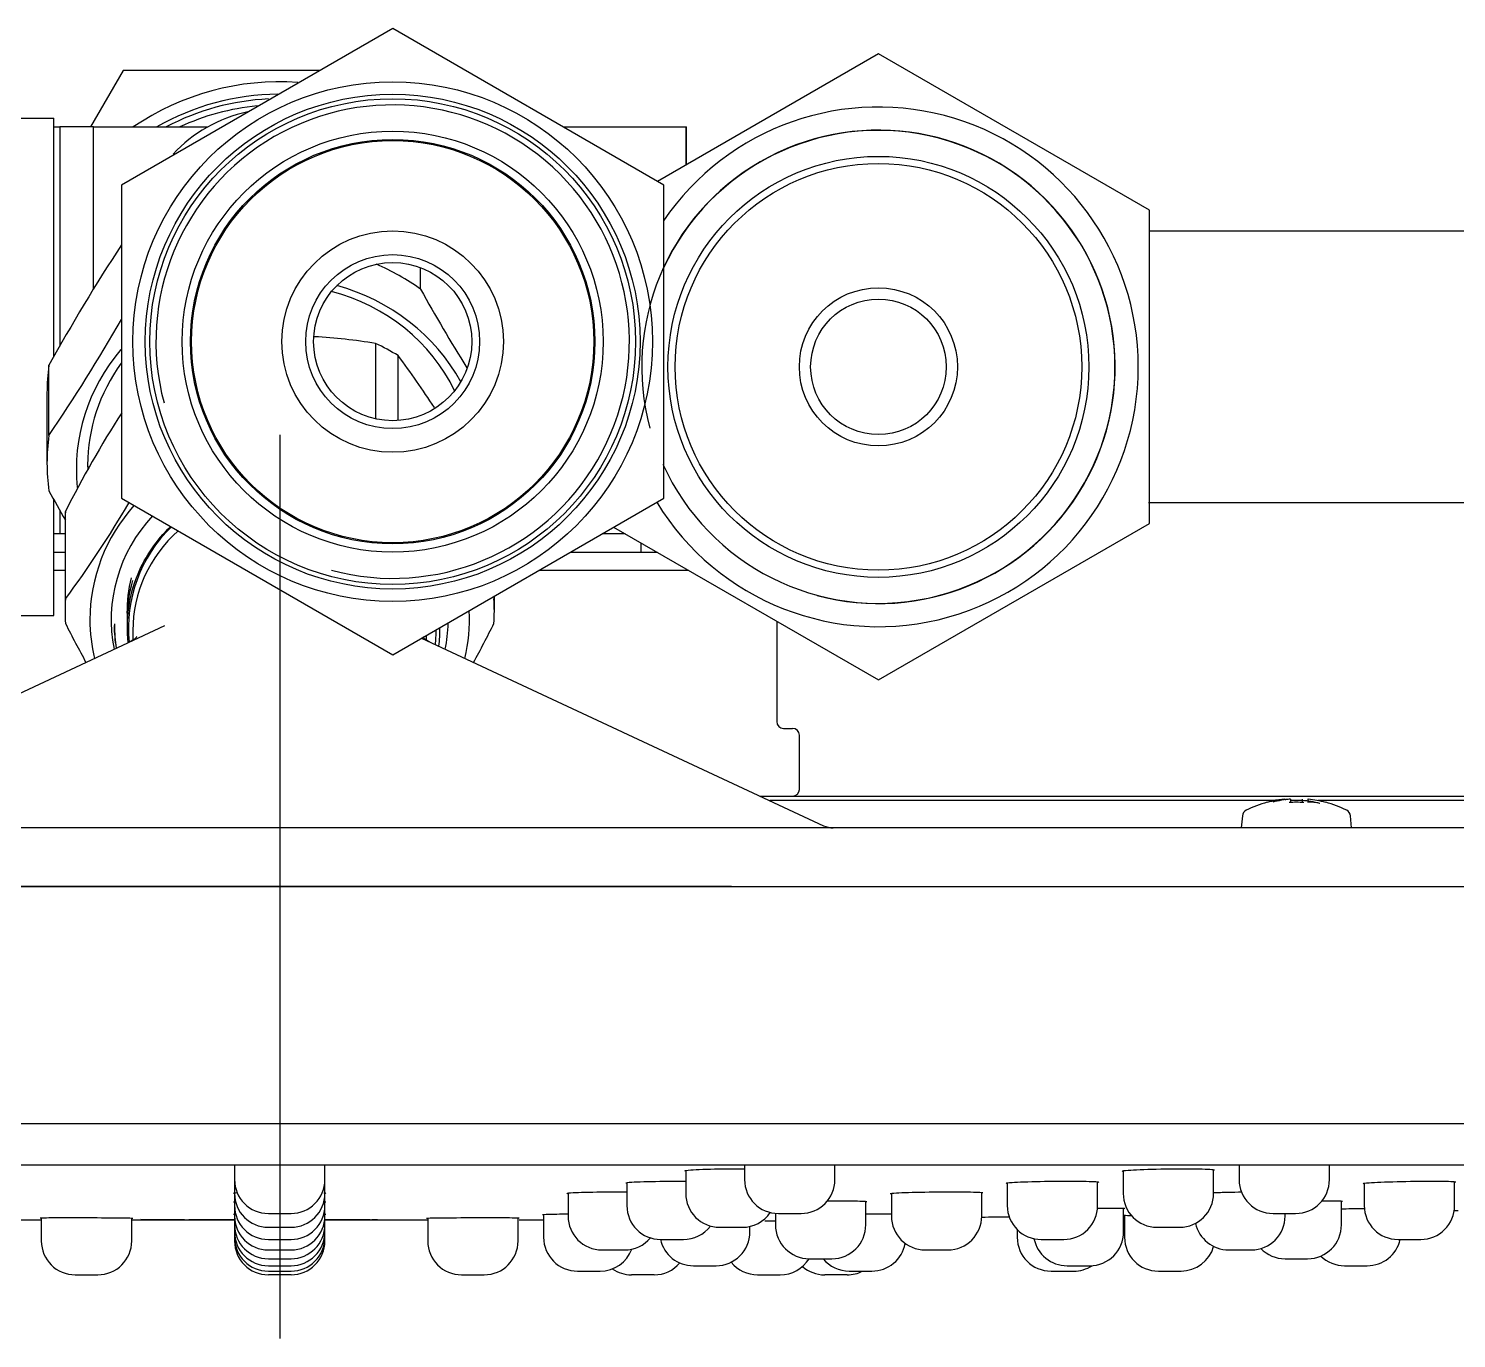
# Model space of a CAD drawing. Header units: millimetres. Extents: x -60 to 7633, y -2614 to 2146.
# Drawn here: x 7407.9 to 7471.1, y -2111.9 to -2053.9 of the extents above; entities that cross this region are included whole.
import ezdxf
from ezdxf.lldxf.tags import DXFTag

# ---------------------------------------------------------------- set-up
doc = ezdxf.new("R2010")
doc.units = ezdxf.units.MM
doc.layers.get('0').update_dxf_attribs({"color": 250})
tags = doc.linetypes.add('CENTER2', pattern=[28.575, 19.05, -3.175, 3.175, -3.175]).pattern_tags.tags
tags[10:11] = [DXFTag(74, 4), DXFTag(75, 0), DXFTag(340, '0'), DXFTag(46, 0.0), DXFTag(50, 0.0), DXFTag(44, 0.0), DXFTag(45, 0.0)]
tags[8:9] = [DXFTag(74, 4), DXFTag(75, 0), DXFTag(340, '0'), DXFTag(46, 0.0), DXFTag(50, 0.0), DXFTag(44, 0.0), DXFTag(45, 0.0)]
tags[6:7] = [DXFTag(74, 4), DXFTag(75, 0), DXFTag(340, '0'), DXFTag(46, 0.0), DXFTag(50, 0.0), DXFTag(44, 0.0), DXFTag(45, 0.0)]
tags[4:5] = [DXFTag(74, 4), DXFTag(75, 0), DXFTag(340, '0'), DXFTag(46, 0.0), DXFTag(50, 0.0), DXFTag(44, 0.0), DXFTag(45, 0.0)]

msp = doc.modelspace()

# ---------------------------------------------------------------- linework, layer by layer
at = {"linetype": 'Continuous'}
for p, q in [((7424.001, -2053.923), (7412.001, -2060.851)), ((7436.001, -2060.851), (7424.001, -2053.923)), ((7445.501, -2055.04), (7435.716, -2060.689)), ((7457.501, -2061.968), (7445.501, -2055.04)), ((7412.073, -2055.779), (7410.631, -2058.277)), ((7420.786, -2055.779), (7412.073, -2055.779)), ((7390.001, -2057.896), (7409.001, -2057.896)), ((7409.001, -2068.442), (7409.001, -2057.896)), ((7409.001, -2058.279), (7409.268, -2058.279)), ((7410.755, -2058.279), (7409.268, -2058.279)), ((7409.268, -2058.279), (7409.268, -2067.974)), ((7410.755, -2058.279), (7415.807, -2058.279)), ((7410.755, -2065.461), (7410.755, -2058.279)), ((7431.546, -2058.279), (7436.98, -2058.279)), ((7436.98, -2058.279), (7437.001, -2058.279)), ((7436.98, -2058.279), (7436.98, -2059.959)), ((7437.001, -2059.947), (7437.001, -2058.279)), ((7412.001, -2060.851), (7412.001, -2074.707)), ((7436.001, -2074.707), (7436.001, -2060.851)), ((7457.501, -2075.825), (7457.501, -2061.968)), ((7475.501, -2062.896), (7457.492, -2062.896)), ((7425.238, -2065.458), (7425.238, -2064.505)), ((7423.244, -2067.858), (7423.244, -2071.196)), ((7424.241, -2071.271), (7424.241, -2068.399)), ((7408.784, -2071.936), (7408.784, -2068.824)), ((7408.701, -2070.049), (7408.701, -2073.161)), ((7409.001, -2079.896), (7409.001, -2074.767)), ((7412.001, -2074.707), (7424.001, -2081.636)), ((7424.001, -2081.636), (7436.001, -2074.707)), ((7409.268, -2075.235), (7409.268, -2076.279)), ((7409.518, -2079.169), (7409.518, -2075.305)), ((7457.455, -2074.896), (7475.501, -2074.896)), ((7409.501, -2075.846), (7409.501, -2079.71)), ((7433.782, -2075.987), (7445.501, -2082.753)), ((7445.501, -2082.753), (7457.501, -2075.825)), ((7409.268, -2076.279), (7409.001, -2076.279)), ((7409.501, -2076.279), (7409.268, -2076.279)), ((7434.288, -2076.279), (7433.278, -2076.279)), ((7409.001, -2077.096), (7409.501, -2077.096)), ((7431.893, -2077.096), (7435.725, -2077.096)), ((7435.001, -2077.096), (7435.001, -2076.691)), ((7409.001, -2077.896), (7409.501, -2077.896)), ((7430.48, -2077.896), (7437.107, -2077.896)), ((7437.001, -2077.896), (7437.001, -2077.845)), ((7428.483, -2079.048), (7428.483, -2079.169)), ((7428.501, -2079.71), (7428.501, -2079.037)), ((7382.001, -2079.896), (7409.001, -2079.896)), ((7394.925, -2089.205), (7413.918, -2080.348)), ((7441.001, -2080.155), (7441.001, -2084.596)), ((7412.501, -2080.565), (7412.501, -2080.99)), ((7425.271, -2080.902), (7443.076, -2089.205)), ((7425.501, -2080.992), (7425.501, -2080.77)), ((7441.301, -2084.896), (7441.701, -2084.896)), ((7442.001, -2087.596), (7442.001, -2085.196)), ((7440.271, -2087.896), (7518.313, -2087.896)), ((7463.498, -2088.031), (7463.483, -2088.032)), ((7463.498, -2088.031), (7463.498, -2088.069)), ((7463.745, -2088.032), (7463.74, -2088.031)), ((7463.745, -2088.032), (7463.745, -2088.176)), ((7464.262, -2088.031), (7464.257, -2088.032)), ((7464.257, -2088.032), (7464.257, -2088.176)), ((7464.519, -2088.032), (7464.504, -2088.031)), ((7464.504, -2088.031), (7464.504, -2088.069)), ((7463.061, -2088.096), (7440.699, -2088.096)), ((7462.706, -2088.18), (7462.706, -2088.169)), ((7464.257, -2088.096), (7463.745, -2088.096)), ((7518.229, -2088.096), (7464.941, -2088.096)), ((7465.296, -2088.169), (7465.296, -2088.18)), ((7507.201, -2089.298), (7330.801, -2089.298)), ((7461.609, -2088.764), (7461.562, -2089.298)), ((7466.44, -2089.298), (7466.393, -2088.764)), ((7229.501, -2091.898), (7608.501, -2091.898)), ((7608.501, -2102.398), (7229.501, -2102.398)), ((7508.103, -2104.234), (7329.899, -2104.234)), ((7417.001, -2104.234), (7417.001, -2104.867)), ((7421.001, -2104.867), (7421.001, -2104.234)), ((7436.97, -2104.486), (7436.97, -2105.48)), ((7439.575, -2104.234), (7439.575, -2104.867)), ((7443.575, -2104.867), (7443.575, -2104.234)), ((7460.333, -2105.48), (7460.333, -2104.444)), ((7461.464, -2104.234), (7461.464, -2104.867)), ((7465.464, -2104.867), (7465.464, -2104.234)), ((7417.001, -2104.867), (7417.001, -2105.48)), ((7421.001, -2105.48), (7421.001, -2104.867)), ((7434.366, -2105.021), (7434.366, -2106.018)), ((7451.203, -2105.032), (7451.203, -2106.018)), ((7455.203, -2106.018), (7455.203, -2104.985)), ((7456.333, -2104.499), (7456.333, -2105.48)), ((7467.001, -2105.042), (7467.001, -2106.018)), ((7471.001, -2106.018), (7471.001, -2104.976)), ((7417.001, -2105.48), (7417.001, -2106.018)), ((7421.001, -2106.018), (7421.001, -2105.48)), ((7431.761, -2105.482), (7431.761, -2106.481)), ((7446.073, -2105.492), (7446.073, -2106.481)), ((7450.073, -2106.481), (7450.073, -2105.453)), ((7417.001, -2106.018), (7417.001, -2106.481)), ((7418.501, -2106.367), (7419.501, -2106.367)), ((7421.001, -2106.481), (7421.001, -2106.018)), ((7440.942, -2106.361), (7440.942, -2106.869)), ((7441.075, -2106.367), (7442.075, -2106.367)), ((7444.942, -2106.869), (7444.942, -2105.846)), ((7456.354, -2107.181), (7456.354, -2106.153)), ((7462.964, -2106.367), (7463.964, -2106.367)), ((7463.501, -2106.481), (7463.501, -2106.367)), ((7465.996, -2106.869), (7465.996, -2105.833)), ((7407.32, -2106.642), (7408.45, -2106.642)), ((7408.45, -2106.573), (7408.45, -2107.582)), ((7412.45, -2107.582), (7412.45, -2106.584)), ((7412.45, -2106.642), (7417.001, -2106.642)), ((7413.017, -2106.642), (7412.86, -2106.641)), ((7412.982, -2106.642), (7413.136, -2106.642)), ((7413.171, -2106.642), (7413.017, -2106.642)), ((7413.017, -2106.642), (7413.017, -2106.642)), ((7413.136, -2106.642), (7413.286, -2106.643)), ((7413.391, -2106.642), (7413.147, -2106.642)), ((7413.147, -2106.642), (7413.147, -2106.642)), ((7413.321, -2106.643), (7413.171, -2106.642)), ((7413.171, -2106.642), (7413.171, -2106.642)), ((7413.286, -2106.643), (7413.433, -2106.643)), ((7413.468, -2106.643), (7413.321, -2106.643)), ((7413.321, -2106.643), (7413.321, -2106.643)), ((7413.626, -2106.643), (7413.391, -2106.642)), ((7413.391, -2106.642), (7413.391, -2106.642)), ((7413.433, -2106.643), (7413.687, -2106.644)), ((7413.612, -2106.644), (7413.468, -2106.643)), ((7413.468, -2106.643), (7413.468, -2106.643)), ((7413.868, -2106.644), (7413.612, -2106.644)), ((7413.612, -2106.644), (7413.612, -2106.644)), ((7413.626, -2106.643), (7413.626, -2106.642)), ((7413.852, -2106.643), (7413.626, -2106.643)), ((7413.667, -2106.642), (7413.885, -2106.642)), ((7413.687, -2106.644), (7413.93, -2106.644)), ((7413.852, -2106.643), (7413.852, -2106.642)), ((7414.071, -2106.643), (7413.852, -2106.643)), ((7414.112, -2106.645), (7413.868, -2106.644)), ((7413.868, -2106.644), (7413.868, -2106.644)), ((7413.93, -2106.644), (7414.163, -2106.645)), ((7414.071, -2106.643), (7414.071, -2106.643)), ((7414.346, -2106.645), (7414.112, -2106.645)), ((7414.112, -2106.645), (7414.112, -2106.645)), ((7414.163, -2106.645), (7414.388, -2106.645)), ((7414.572, -2106.646), (7414.346, -2106.645)), ((7414.346, -2106.645), (7414.346, -2106.645)), ((7414.388, -2106.645), (7414.606, -2106.645)), ((7414.428, -2106.644), (7414.428, -2106.643)), ((7414.572, -2106.646), (7414.572, -2106.645)), ((7414.792, -2106.646), (7414.572, -2106.646)), ((7414.78, -2106.644), (7414.78, -2106.643)), ((7414.792, -2106.646), (7414.792, -2106.646)), ((7414.944, -2106.643), (7415.162, -2106.643)), ((7415.108, -2106.647), (7414.982, -2106.647)), ((7415.327, -2106.648), (7415.108, -2106.647)), ((7415.137, -2106.644), (7415.137, -2106.643)), ((7415.357, -2106.644), (7415.137, -2106.644)), ((7415.149, -2106.647), (7415.149, -2106.646)), ((7415.162, -2106.643), (7415.386, -2106.643)), ((7415.293, -2106.647), (7415.513, -2106.648)), ((7415.357, -2106.644), (7415.357, -2106.643)), ((7415.583, -2106.644), (7415.357, -2106.644)), ((7415.386, -2106.643), (7415.618, -2106.643)), ((7415.501, -2106.647), (7415.501, -2106.646)), ((7415.513, -2106.648), (7415.513, -2106.648)), ((7415.583, -2106.644), (7415.583, -2106.643)), ((7415.817, -2106.644), (7415.583, -2106.644)), ((7415.618, -2106.643), (7415.86, -2106.643)), ((7415.665, -2106.646), (7415.883, -2106.646)), ((7415.817, -2106.644), (7415.817, -2106.643)), ((7416.062, -2106.644), (7415.817, -2106.644)), ((7415.858, -2106.647), (7415.858, -2106.646)), ((7416.077, -2106.647), (7415.858, -2106.647)), ((7415.86, -2106.643), (7416.113, -2106.643)), ((7415.869, -2106.648), (7415.869, -2106.648)), ((7415.883, -2106.646), (7416.107, -2106.646)), ((7416.062, -2106.644), (7416.062, -2106.643)), ((7416.318, -2106.644), (7416.062, -2106.644)), ((7416.077, -2106.647), (7416.077, -2106.646)), ((7416.304, -2106.647), (7416.077, -2106.647)), ((7416.107, -2106.646), (7416.339, -2106.646)), ((7416.113, -2106.643), (7416.382, -2106.643)), ((7416.222, -2106.649), (7416.222, -2106.649)), ((7416.304, -2106.647), (7416.304, -2106.646)), ((7416.538, -2106.647), (7416.304, -2106.647)), ((7416.318, -2106.644), (7416.318, -2106.643)), ((7416.587, -2106.644), (7416.318, -2106.644)), ((7416.339, -2106.646), (7416.58, -2106.646)), ((7416.382, -2106.643), (7416.663, -2106.643)), ((7416.603, -2106.649), (7416.385, -2106.649)), ((7416.538, -2106.647), (7416.538, -2106.646)), ((7416.782, -2106.647), (7416.538, -2106.647)), ((7416.579, -2106.649), (7416.798, -2106.649)), ((7416.579, -2106.649), (7416.579, -2106.649)), ((7416.58, -2106.646), (7416.834, -2106.646)), ((7416.587, -2106.644), (7416.587, -2106.643)), ((7416.869, -2106.644), (7416.587, -2106.644)), ((7416.827, -2106.649), (7416.603, -2106.649)), ((7416.663, -2106.643), (7416.953, -2106.643)), ((7416.782, -2106.647), (7416.782, -2106.646)), ((7417.039, -2106.647), (7416.782, -2106.647)), ((7416.798, -2106.649), (7417.024, -2106.649)), ((7416.798, -2106.649), (7416.798, -2106.649)), ((7417.001, -2106.649), (7416.827, -2106.649)), ((7416.834, -2106.646), (7417.001, -2106.646)), ((7416.869, -2106.644), (7416.869, -2106.643)), ((7417.001, -2106.644), (7416.869, -2106.644)), ((7416.953, -2106.643), (7417.01, -2106.643)), ((7417.001, -2106.481), (7417.001, -2106.869)), ((7417.001, -2106.869), (7417.001, -2107.181)), ((7418.501, -2106.98), (7419.501, -2106.98)), ((7420.999, -2106.644), (7421.267, -2106.643)), ((7421.001, -2106.869), (7421.001, -2106.481)), ((7421.001, -2106.642), (7425.551, -2106.642)), ((7421.228, -2106.644), (7421.001, -2106.645)), ((7421.151, -2106.647), (7421.001, -2106.647)), ((7421.001, -2106.648), (7421.076, -2106.647)), ((7421.001, -2107.181), (7421.001, -2106.869)), ((7421.076, -2106.647), (7421.376, -2106.647)), ((7421.076, -2106.647), (7421.076, -2106.647)), ((7421.441, -2106.646), (7421.151, -2106.647)), ((7421.228, -2106.644), (7421.228, -2106.643)), ((7421.498, -2106.644), (7421.228, -2106.644)), ((7421.267, -2106.643), (7421.409, -2106.643)), ((7421.376, -2106.647), (7421.668, -2106.646)), ((7421.376, -2106.647), (7421.376, -2106.646)), ((7421.409, -2106.643), (7421.548, -2106.642)), ((7421.72, -2106.646), (7421.441, -2106.646)), ((7421.498, -2106.644), (7421.498, -2106.642)), ((7421.637, -2106.643), (7421.498, -2106.644)), ((7421.637, -2106.643), (7421.637, -2106.642)), ((7421.773, -2106.643), (7421.637, -2106.643)), ((7421.668, -2106.646), (7421.949, -2106.646)), ((7421.668, -2106.646), (7421.668, -2106.646)), ((7421.988, -2106.645), (7421.72, -2106.646)), ((7421.906, -2106.642), (7421.773, -2106.643)), ((7421.773, -2106.643), (7421.773, -2106.642)), ((7421.906, -2106.642), (7421.906, -2106.642)), ((7421.949, -2106.646), (7422.218, -2106.645)), ((7421.949, -2106.646), (7421.949, -2106.645)), ((7422.244, -2106.644), (7421.988, -2106.645)), ((7422.035, -2106.642), (7422.035, -2106.642)), ((7422.218, -2106.645), (7422.475, -2106.644)), ((7422.218, -2106.645), (7422.218, -2106.644)), ((7422.488, -2106.643), (7422.244, -2106.644)), ((7422.252, -2106.648), (7422.257, -2106.648)), ((7422.254, -2106.648), (7422.252, -2106.648)), ((7422.254, -2106.648), (7422.254, -2106.648)), ((7422.257, -2106.648), (7422.265, -2106.648)), ((7422.265, -2106.648), (7422.278, -2106.648)), ((7422.278, -2106.648), (7422.296, -2106.648)), ((7422.296, -2106.648), (7422.321, -2106.648)), ((7422.325, -2106.648), (7422.296, -2106.648)), ((7422.321, -2106.648), (7422.355, -2106.648)), ((7422.364, -2106.648), (7422.325, -2106.648)), ((7422.325, -2106.648), (7422.325, -2106.648)), ((7422.355, -2106.648), (7422.399, -2106.648)), ((7422.414, -2106.648), (7422.364, -2106.648)), ((7422.364, -2106.648), (7422.364, -2106.648)), ((7422.399, -2106.648), (7422.441, -2106.648)), ((7422.47, -2106.648), (7422.414, -2106.648)), ((7422.414, -2106.648), (7422.414, -2106.648)), ((7422.441, -2106.648), (7422.491, -2106.648)), ((7422.528, -2106.648), (7422.47, -2106.648)), ((7422.47, -2106.648), (7422.47, -2106.648)), ((7422.475, -2106.644), (7422.475, -2106.643)), ((7422.475, -2106.644), (7422.719, -2106.644)), ((7422.723, -2106.643), (7422.488, -2106.643)), ((7422.491, -2106.648), (7422.491, -2106.647)), ((7422.528, -2106.648), (7422.528, -2106.647)), ((7422.586, -2106.648), (7422.528, -2106.648)), ((7422.586, -2106.648), (7422.586, -2106.647)), ((7422.645, -2106.648), (7422.586, -2106.648)), ((7422.703, -2106.647), (7422.645, -2106.648)), ((7422.645, -2106.648), (7422.645, -2106.647)), ((7422.761, -2106.647), (7422.703, -2106.647)), ((7422.703, -2106.647), (7422.703, -2106.647)), ((7422.719, -2106.644), (7422.954, -2106.643)), ((7422.719, -2106.644), (7422.719, -2106.643)), ((7422.761, -2106.647), (7422.761, -2106.646)), ((7422.845, -2106.647), (7422.761, -2106.647)), ((7422.845, -2106.647), (7422.845, -2106.646)), ((7422.926, -2106.647), (7422.845, -2106.647)), ((7422.926, -2106.647), (7422.926, -2106.646)), ((7423, -2106.647), (7422.926, -2106.647)), ((7422.954, -2106.643), (7423.18, -2106.642)), ((7422.954, -2106.643), (7422.954, -2106.642)), ((7423, -2106.647), (7423, -2106.646)), ((7423.072, -2106.647), (7423.072, -2106.646)), ((7423.077, -2106.647), (7423.077, -2106.646)), ((7423.077, -2106.647), (7423.079, -2106.647)), ((7423.078, -2106.647), (7423.077, -2106.647)), ((7423.078, -2106.647), (7423.078, -2106.646)), ((7423.084, -2106.647), (7423.078, -2106.647)), ((7423.079, -2106.647), (7423.083, -2106.647)), ((7423.083, -2106.647), (7423.093, -2106.647)), ((7423.084, -2106.647), (7423.084, -2106.646)), ((7423.094, -2106.647), (7423.084, -2106.647)), ((7423.093, -2106.647), (7423.11, -2106.647)), ((7423.106, -2106.646), (7423.094, -2106.647)), ((7423.094, -2106.647), (7423.094, -2106.646)), ((7423.123, -2106.646), (7423.106, -2106.646)), ((7423.106, -2106.646), (7423.106, -2106.646)), ((7423.11, -2106.647), (7423.136, -2106.647)), ((7423.143, -2106.646), (7423.123, -2106.646)), ((7423.123, -2106.646), (7423.123, -2106.646)), ((7423.136, -2106.647), (7423.173, -2106.647)), ((7423.167, -2106.646), (7423.143, -2106.646)), ((7423.143, -2106.646), (7423.143, -2106.646)), ((7423.197, -2106.646), (7423.167, -2106.646)), ((7423.167, -2106.646), (7423.167, -2106.646)), ((7423.173, -2106.647), (7423.215, -2106.646)), ((7423.18, -2106.642), (7423.249, -2106.642)), ((7423.18, -2106.642), (7423.18, -2106.642)), ((7423.233, -2106.646), (7423.197, -2106.646)), ((7423.197, -2106.646), (7423.197, -2106.646)), ((7423.215, -2106.646), (7423.258, -2106.646)), ((7423.275, -2106.646), (7423.233, -2106.646)), ((7423.233, -2106.646), (7423.233, -2106.646)), ((7423.258, -2106.646), (7423.3, -2106.646)), ((7423.323, -2106.646), (7423.275, -2106.646)), ((7423.275, -2106.646), (7423.275, -2106.646)), ((7423.3, -2106.646), (7423.341, -2106.646)), ((7423.323, -2106.646), (7423.323, -2106.646)), ((7423.341, -2106.646), (7423.38, -2106.646)), ((7423.38, -2106.646), (7423.417, -2106.646)), ((7423.417, -2106.646), (7423.451, -2106.646)), ((7423.451, -2106.646), (7423.484, -2106.646)), ((7423.484, -2106.646), (7423.527, -2106.646)), ((7423.527, -2106.646), (7423.573, -2106.646)), ((7423.573, -2106.646), (7423.624, -2106.646)), ((7423.624, -2106.646), (7423.669, -2106.645)), ((7423.669, -2106.645), (7423.719, -2106.645)), ((7423.719, -2106.645), (7423.773, -2106.645)), ((7423.773, -2106.645), (7423.83, -2106.645)), ((7423.83, -2106.645), (7423.89, -2106.645)), ((7423.89, -2106.645), (7423.953, -2106.645)), ((7424.501, -2106.643), (7424.501, -2106.642)), ((7425.551, -2106.584), (7425.551, -2107.582)), ((7429.551, -2107.582), (7429.551, -2106.573)), ((7429.605, -2106.642), (7430.682, -2106.642)), ((7430.682, -2106.424), (7430.682, -2107.419)), ((7438.47, -2106.98), (7439.47, -2106.98)), ((7439.812, -2107.181), (7439.812, -2106.94)), ((7456.393, -2106.444), (7456.393, -2107.419)), ((7457.833, -2106.98), (7458.833, -2106.98)), ((7417.001, -2107.181), (7417.001, -2107.419)), ((7417.001, -2107.419), (7417.001, -2107.582)), ((7418.501, -2107.518), (7419.501, -2107.518)), ((7421.001, -2107.419), (7421.001, -2107.181)), ((7421.001, -2107.582), (7421.001, -2107.419)), ((7435.866, -2107.518), (7436.866, -2107.518)), ((7451.642, -2107.078), (7451.642, -2107.419)), ((7452.703, -2107.518), (7453.703, -2107.518)), ((7468.501, -2107.518), (7469.501, -2107.518)), ((7418.501, -2107.981), (7419.501, -2107.981)), ((7433.261, -2107.981), (7434.261, -2107.981)), ((7447.573, -2107.981), (7448.573, -2107.981)), ((7461.001, -2107.981), (7462.001, -2107.981)), ((7418.501, -2108.369), (7419.501, -2108.369)), ((7418.501, -2108.681), (7419.501, -2108.681)), ((7437.312, -2108.681), (7438.312, -2108.681)), ((7442.442, -2108.369), (7443.442, -2108.369)), ((7453.854, -2108.681), (7454.854, -2108.681)), ((7463.496, -2108.369), (7464.496, -2108.369)), ((7466.132, -2108.681), (7467.132, -2108.681)), ((7409.95, -2109.082), (7410.95, -2109.082)), ((7418.501, -2108.919), (7419.501, -2108.919)), ((7419.501, -2109.082), (7418.501, -2109.082)), ((7427.051, -2109.082), (7428.051, -2109.082)), ((7432.182, -2108.919), (7433.182, -2108.919)), ((7435.571, -2109.082), (7434.571, -2109.082)), ((7440.152, -2109.082), (7441.152, -2109.082)), ((7444.121, -2109.082), (7443.121, -2109.082)), ((7444.212, -2108.919), (7445.212, -2108.919)), ((7453.142, -2108.919), (7454.142, -2108.919)), ((7457.893, -2108.919), (7458.893, -2108.919))]:
    msp.add_line(p, q, dxfattribs=at)
at = {"linetype": 'CENTER2'}
for p, q in [((7419.001, -2071.898), (7419.001, -2111.898)), ((7439.001, -2091.898), (7399.001, -2091.898))]:
    msp.add_line(p, q, dxfattribs=at)
at = {"linetype": 'Continuous'}
for centre, radius in [((7424.001, -2067.779), 11.5), ((7424.001, -2067.779), 10.95), ((7424.001, -2067.779), 10.75), ((7424.001, -2067.779), 9.316), ((7424.001, -2067.779), 8.95), ((7424.001, -2067.779), 8.9), ((7445.501, -2068.896), 9.316), ((7445.501, -2068.896), 9), ((7424.001, -2067.779), 4.9), ((7424.001, -2067.779), 3.85), ((7424.001, -2067.779), 3.5), ((7445.501, -2068.896), 3.5), ((7445.501, -2068.896), 3)]:
    msp.add_circle(centre, radius, dxfattribs=at)
for centre, radius, start, end in [((7419.001, -2067.779), 11.5, 86.02319, 124.30115), ((7419.001, -2067.779), 10.95, 90.4685, 119.82138), ((7419.001, -2067.779), 10.75, 92.61281, 117.90547), ((7424.001, -2067.779), 10.477, 255, 195), ((7419.001, -2067.779), 10.48, 95.4247, 114.97548), ((7445.501, -2068.896), 11.5, 0, 145.84723), ((7445.501, -2068.896), 10.477, 255, 195), ((7445.501, -2068.896), 10.466, 0, 155.36905), ((7484.575, -2110.929), 86.701, 146.82655, 150.9462), ((7502.517, -2022.439), 88.446, 209.1034, 211.71352), ((7336.973, -2023.353), 86.701, 325.92039, 329.92912), ((7419.001, -2094.08), 26.563, 80.80944, 86.67213), ((7387.836, -2095.522), 45.398, 33.14949, 36.68781), ((7445.501, -2068.896), 11.5, 211.41425, 0), ((7445.501, -2068.896), 10.466, 204.31565, 0), ((7451.131, -2096.115), 46.526, 147.23171, 153.42989), ((7484.575, -2032.28), 86.701, 209.0538, 210.03403), ((7417.892, -2075.846), 8.391, 176.30296, 180), ((7372.149, -2051.453), 46.526, 323.4367, 329.73774), ((7418.563, -2080.472), 6.26, 134.08236, 185.62137), ((7417.892, -2079.71), 8.391, 176.30296, 183.69704), ((7420.11, -2079.71), 8.391, 356.30296, 3.69704), ((7451.131, -2059.441), 46.526, 206.57011, 208.97181), ((7387.836, -2060.034), 45.398, 331.0904, 333.5544), ((7441.301, -2084.596), 0.3, 180, 270), ((7441.701, -2085.196), 0.3, 0, 90), ((7441.701, -2087.596), 0.3, 270, 0), ((7461.908, -2088.79), 0.3, 116.44584, 175), ((7464.001, -2092.998), 5, 105.01073, 116.44584), ((7464.001, -2092.998), 4.829, 86.15615, 93.84385), ((7464.001, -2092.998), 5, 63.55416, 74.98927), ((7466.094, -2088.79), 0.3, 5, 63.55416), ((7443.499, -2088.298), 1, 245, 270), ((7418.501, -2104.867), 1.5, 180, 270), ((7419.501, -2104.867), 1.5, 270, 0), ((7441.075, -2104.867), 1.5, 180, 270), ((7442.075, -2104.867), 1.5, 270, 0), ((7462.964, -2104.867), 1.5, 180, 270), ((7463.964, -2104.867), 1.5, 270, 0), ((7418.501, -2105.48), 1.5, 180, 270), ((7419.501, -2105.48), 1.5, 270, 0), ((7438.47, -2105.48), 1.5, 180, 270), ((7457.833, -2105.48), 1.5, 180, 270), ((7458.833, -2105.48), 1.5, 270, 0), ((7418.501, -2106.018), 1.5, 180, 270), ((7419.501, -2106.018), 1.5, 270, 0), ((7435.866, -2106.018), 1.5, 180, 270), ((7439.47, -2105.48), 1.5, 270, 325.85156), ((7452.703, -2106.018), 1.5, 180, 270), ((7453.703, -2106.018), 1.5, 270, 0), ((7468.501, -2106.018), 1.5, 180, 270), ((7469.501, -2106.018), 1.5, 270, 0), ((7419.001, 893.314), 3000, 270.992874, 270.996317), ((7419.001, -106.651), 2000, 269.831248, 269.884876), ((7414.779, -1204.292), 902.351, 269.943225, 269.965738), ((7415.059, -1205.6), 901.043, 269.937215, 269.959898), ((7414.711, -1235.631), 871.012, 269.969032, 269.992066), ((7414.995, -1235.551), 871.093, 269.962699, 269.985884), ((7414.766, -1207.649), 898.994, 269.988755, 270.011322), ((7415.796, -1204.293), 902.353, 269.92443, 269.946943), ((7415.053, -1205.391), 901.252, 269.98267, 270.00535), ((7416.076, -1205.602), 901.045, 269.918368, 269.941051), ((7415.736, -1235.633), 871.013, 269.948965, 269.971999), ((7416.021, -1235.552), 871.094, 269.942635, 269.96582), ((7415.784, -1207.651), 898.995, 269.969826, 269.992393), ((7416.813, -1204.294), 902.355, 269.905636, 269.928148), ((7416.07, -1205.393), 901.254, 269.963831, 269.986511), ((7417.093, -1205.602), 901.047, 269.899521, 269.922204), ((7419.001, -106.651), 2000, 269.900512, 269.942704), ((7416.762, -1235.634), 871.015, 269.928898, 269.951932), ((7417.046, -1235.553), 871.096, 269.922571, 269.945756), ((7416.802, -1207.652), 898.997, 269.950897, 269.973464), ((7417.087, -1205.394), 901.255, 269.944992, 269.967673), ((7418.501, -2106.481), 1.5, 180, 270), ((7418.501, -2106.869), 1.5, 180, 270), ((7419.501, -2106.481), 1.5, 270, 0), ((7419.501, -2106.869), 1.5, 270, 0), ((7418.658, -606.621), 1500.03, 270.089509, 270.117541), ((7419.772, -343.953), 1762.697, 270.039959, 270.088408), ((7419.001, -106.651), 2000, 270.073832, 270.095562), ((7420.284, -417.129), 1689.519, 270.049197, 270.119549), ((7418.658, -606.617), 1500.034, 270.166329, 270.198669), ((7423.355, -1606.674), 499.971, 269.96065, 270.13129), ((7419.561, -606.619), 1500.032, 270.143683, 270.162263), ((7420.147, -606.618), 1500.031, 270.145378, 270.166329), ((7420.498, -606.617), 1500.032, 270.14473, 270.171615), ((7433.261, -2106.481), 1.5, 180, 270), ((7436.866, -2106.018), 1.5, 270, 322.88346), ((7440.517, -2088.027), 18.668, 269.86296, 271.31769), ((7442.442, -2106.869), 1.5, 180, 270), ((7443.442, -2106.869), 1.5, 270, 0), ((7447.573, -2106.481), 1.5, 180, 270), ((7448.573, -2106.481), 1.5, 270, 0), ((7419.001, 893.314), 3000, 270.593424, 270.616625), ((7457.954, -2072.987), 33.497, 267.24663, 267.83571), ((7461.001, -2106.481), 1.5, 192.47222, 270), ((7462.001, -2106.481), 1.5, 270, 0), ((7464.496, -2106.869), 1.5, 270, 0), ((7409.95, -2107.582), 1.5, 180, 270), ((7410.95, -2107.582), 1.5, 270, 0), ((7418.501, -2107.181), 1.5, 180, 270), ((7418.501, -2107.419), 1.5, 180, 270), ((7418.501, -2107.582), 1.5, 180, 270), ((7419.501, -2107.181), 1.5, 270, 0), ((7419.501, -2107.419), 1.5, 270, 0), ((7419.501, -2107.582), 1.5, 270, 0), ((7427.051, -2107.582), 1.5, 180, 270), ((7428.051, -2107.582), 1.5, 270, 0), ((7432.182, -2107.419), 1.5, 180, 270), ((7434.261, -2106.481), 1.5, 270, 319.92199), ((7437.312, -2107.181), 1.5, 192.96042, 270), ((7438.312, -2107.181), 1.5, 270, 0), ((7453.142, -2107.419), 1.5, 180, 270), ((7453.854, -2107.181), 1.5, 191.6315, 270), ((7454.854, -2107.181), 1.5, 270, 0), ((7457.893, -2107.419), 1.5, 180, 270), ((7467.132, -2107.181), 1.5, 270, 347.03644), ((7433.182, -2107.419), 1.5, 270, 339.46893), ((7445.212, -2107.419), 1.5, 270, 349.52346), ((7458.893, -2107.419), 1.5, 270, 344.26164), ((7463.496, -2106.869), 1.5, 224.46961, 270), ((7466.132, -2107.181), 1.5, 225.44909, 270), ((7434.571, -2107.582), 1.5, 235.54007, 270), ((7435.571, -2107.582), 1.5, 270, 319.49976), ((7440.152, -2107.582), 1.5, 218.85749, 270), ((7441.152, -2107.582), 1.5, 270, 328.35551), ((7443.121, -2107.582), 1.5, 228.96503, 270), ((7444.212, -2107.419), 1.5, 219.27799, 270), ((7454.142, -2107.419), 1.5, 270, 302.94581), ((7444.121, -2107.582), 1.5, 270, 296.92427)]:
    msp.add_arc(centre, radius, start, end, dxfattribs=at)
for centre, major_axis, ratio, start_param, end_param in [((7419.001, -2063.328), (-6.25, 0), 0.939693, 4.940118, 5.568287), ((7419.001, -2073.161), (10.3, 0), 0.939693, 0.920327, 1.142746), ((7419.001, -2073.417), (9, 0), 0.939693, 0.473167, 1.285993), ((7419.001, -2073.246), (-8.5, 0), 0.939693, 3.566664, 4.438779), ((7419.001, -2073.417), (9, 0), 0.939693, 2.467013, 3.238866), ((7419.001, -2075.846), (9.5, 0), 0.939693, 0.986554, 1.107842), ((7419.001, -2070.049), (10.3, 0), 0.939693, 3.014722, 3.141593), ((7419.001, -2073.246), (-8.5, 0), 0.939693, 5.68303, 6.283185), ((7419.001, -2073.161), (10.3, 0), 0.939693, 3.014722, 3.268463), ((7419.001, -2073.178), (-8.5, 0), 0.939693, 0, 0.03276), ((7419.001, -2073.246), (-8.5, 0), 0.939693, 0, 0.023049), ((7419.001, -2080.087), (-8.4, 0), 0.939693, 5.586627, 6.283185), ((7419.001, -2080.087), (7.459, 0), 0.939693, 2.426024, 3.329361), ((7419.001, -2080.565), (6.5, 0), 0.939693, 2.334033, 3.141593), ((7419.001, -2080.087), (-8.4, 0), 0.939693, 2.92259, 3.191817), ((7419.001, -2080.087), (-8.4, 0), 0.939693, 0, 0.219003), ((7419.001, -2080.087), (7.459, 0), 0.939693, 6.095417, 6.260138), ((7419.001, -2080.487), (-6.929, 0), 0.939693, 3.033365, 3.131703), ((7464.019, -2092.998), (0, 4.995), 1, 0.107561, 0.266084), ((7463.781, -2092.998), (0, 4.976), 1, 0.05697, 0.169096), ((7464.152, -2092.998), (0, 4.985), 1, 0.082766, 0.243405), ((7463.792, -2092.998), (0, 4.967), 1, 0.009447, 0.02384), ((7463.983, -2092.998), (0, 4.994), 1, -0.266084, -0.107561), ((7464.21, -2092.998), (0, 4.82), 1, -0.02384, -0.009447), ((7463.85, -2092.998), (0, 4.926), 1, -0.243405, -0.082766), ((7464.221, -2092.998), (0, 4.85), 1, -0.169096, -0.05697)]:
    msp.add_ellipse(centre, major_axis=major_axis, ratio=ratio, start_param=start_param, end_param=end_param, dxfattribs=at)
for points, knots in [([(7412.295, -2081.103), (7412.182, -2080.076), (7412.326, -2079.02), (7413.058, -2077.279), (7413.551, -2076.569), (7414.164, -2075.97)], [0.02155478, 0.02155478, 0.02155478, 0.02155478, 0.03125, 0.03125, 0.03906631, 0.03906631, 0.03906631, 0.03906631]), ([(7411.685, -2080.266), (7411.685, -2080.291), (7411.685, -2080.317), (7411.686, -2080.678), (7411.714, -2081.014), (7411.768, -2081.346)], [0.984119584, 0.984119584, 0.984119584, 0.984119584, 0.984375, 0.984375, 0.987697114, 0.987697114, 0.987697114, 0.987697114]), ([(7412.672, -2080.843), (7412.668, -2080.848), (7412.638, -2080.883), (7412.55, -2080.971), (7412.442, -2081.03), (7412.371, -2081.069)], [0.8129226, 0.8129226, 0.8129226, 0.8129226, 0.8270687, 0.9047086, 1, 1, 1, 1]), ([(7425.631, -2081.07), (7425.568, -2081.036), (7425.471, -2080.983), (7425.378, -2080.898), (7425.344, -2080.86), (7425.336, -2080.851)], [0, 0, 0, 0, 0.0741553, 0.1373935, 0.1593529, 0.1593529, 0.1593529, 0.1593529]), ([(7439.583, -2104.402), (7439.212, -2104.4), (7438.81, -2104.403), (7437.919, -2104.418), (7437.461, -2104.434), (7437.016, -2104.466), (7436.923, -2104.48), (7436.922, -2104.494)], [0.4096302, 0.4096302, 0.4096302, 0.4096302, 0.5, 0.5, 0.625, 0.625, 0.7081756, 0.7081756, 0.7081756, 0.7081756]), ([(7460.381, -2104.453), (7460.382, -2104.447), (7460.359, -2104.441), (7460.173, -2104.418), (7459.824, -2104.406), (7458.885, -2104.399), (7458.314, -2104.404), (7457.281, -2104.428), (7456.822, -2104.447), (7456.379, -2104.48), (7456.286, -2104.494), (7456.285, -2104.507)], [0.2080477, 0.2080477, 0.2080477, 0.2080477, 0.25, 0.25, 0.375, 0.375, 0.5, 0.5, 0.625, 0.625, 0.7080761, 0.7080761, 0.7080761, 0.7080761]), ([(7436.978, -2104.95), (7436.605, -2104.949), (7436.2, -2104.951), (7435.308, -2104.964), (7434.851, -2104.978), (7434.41, -2105.006), (7434.318, -2105.018), (7434.317, -2105.03)], [0.4090737, 0.4090737, 0.4090737, 0.4090737, 0.5, 0.5, 0.625, 0.625, 0.7076286, 0.7076286, 0.7076286, 0.7076286]), ([(7455.251, -2104.995), (7455.251, -2104.989), (7455.228, -2104.983), (7455.038, -2104.964), (7454.686, -2104.954), (7453.745, -2104.948), (7453.174, -2104.952), (7452.142, -2104.973), (7451.685, -2104.989), (7451.247, -2105.018), (7451.156, -2105.03), (7451.154, -2105.041)], [0.2073043, 0.2073043, 0.2073043, 0.2073043, 0.25, 0.25, 0.375, 0.375, 0.5, 0.5, 0.625, 0.625, 0.707331, 0.707331, 0.707331, 0.707331]), ([(7471.049, -2104.984), (7471.049, -2104.979), (7471.026, -2104.974), (7470.834, -2104.957), (7470.482, -2104.95), (7469.54, -2104.95), (7468.968, -2104.957), (7467.937, -2104.983), (7467.481, -2105.001), (7467.044, -2105.03), (7466.954, -2105.042), (7466.952, -2105.052)], [0.2070475, 0.2070475, 0.2070475, 0.2070475, 0.25, 0.25, 0.375, 0.375, 0.5, 0.5, 0.625, 0.625, 0.7070739, 0.7070739, 0.7070739, 0.7070739]), ([(7421.049, -2105.481), (7421.05, -2105.476), (7421.027, -2105.471), (7420.974, -2105.465), (7420.966, -2105.464), (7420.957, -2105.463)], [0.20864703, 0.20864703, 0.20864703, 0.20864703, 0.25, 0.25, 0.25698191, 0.25698191, 0.25698191, 0.25698191]), ([(7434.373, -2105.423), (7434.005, -2105.422), (7433.606, -2105.424), (7432.718, -2105.434), (7432.257, -2105.447), (7431.809, -2105.47), (7431.714, -2105.481), (7431.712, -2105.491)], [0.4102706, 0.4102706, 0.4102706, 0.4102706, 0.5, 0.5, 0.625, 0.625, 0.7088073, 0.7088073, 0.7088073, 0.7088073]), ([(7450.121, -2105.461), (7450.121, -2105.456), (7450.099, -2105.452), (7449.918, -2105.435), (7449.571, -2105.426), (7448.636, -2105.421), (7448.065, -2105.424), (7447.031, -2105.442), (7446.57, -2105.456), (7446.12, -2105.481), (7446.025, -2105.491), (7446.024, -2105.501)], [0.2088917, 0.2088917, 0.2088917, 0.2088917, 0.25, 0.25, 0.375, 0.375, 0.5, 0.5, 0.625, 0.625, 0.7089269, 0.7089269, 0.7089269, 0.7089269]), ([(7461.587, -2105.429), (7461.382, -2105.432), (7461.176, -2105.435), (7460.742, -2105.444), (7460.518, -2105.45), (7460.319, -2105.457)], [0.4520508, 0.4520508, 0.4520508, 0.4520508, 0.5, 0.5, 0.5568894, 0.5568894, 0.5568894, 0.5568894]), ([(7421.049, -2105.868), (7421.05, -2105.864), (7421.027, -2105.86), (7420.97, -2105.855), (7420.957, -2105.854), (7420.943, -2105.853)], [0.20843752, 0.20843752, 0.20843752, 0.20843752, 0.25, 0.25, 0.26031091, 0.26031091, 0.26031091, 0.26031091]), ([(7444.99, -2105.852), (7444.991, -2105.848), (7444.969, -2105.844), (7444.784, -2105.831), (7444.436, -2105.824), (7443.734, -2105.82), (7443.475, -2105.82), (7443.211, -2105.822)], [0.2084212, 0.2084212, 0.2084212, 0.2084212, 0.25, 0.25, 0.375, 0.375, 0.4372809, 0.4372809, 0.4372809, 0.4372809]), ([(7456.402, -2106.157), (7456.403, -2106.154), (7456.38, -2106.152), (7456.194, -2106.145), (7455.845, -2106.142), (7455.313, -2106.144), (7455.248, -2106.145), (7455.182, -2106.145)], [0.2080697, 0.2080697, 0.2080697, 0.2080697, 0.25, 0.25, 0.375, 0.375, 0.3917443, 0.3917443, 0.3917443, 0.3917443]), ([(7466.044, -2105.838), (7466.045, -2105.835), (7466.022, -2105.832), (7465.847, -2105.823), (7465.532, -2105.82), (7465.106, -2105.821)], [0.2084178, 0.2084178, 0.2084178, 0.2084178, 0.25, 0.25, 0.3673141, 0.3673141, 0.3673141, 0.3673141]), ([(7466.995, -2106.157), (7466.697, -2106.161), (7466.388, -2106.166), (7466.06, -2106.172), (7466.023, -2106.173), (7465.987, -2106.173)], [0.42946318, 0.42946318, 0.42946318, 0.42946318, 0.5, 0.5, 0.50892975, 0.50892975, 0.50892975, 0.50892975]), ([(7412.499, -2106.587), (7412.499, -2106.586), (7412.477, -2106.584), (7412.293, -2106.578), (7411.945, -2106.574), (7411.008, -2106.567), (7410.438, -2106.564), (7409.404, -2106.564), (7408.944, -2106.565), (7408.497, -2106.57), (7408.403, -2106.572), (7408.402, -2106.575)], [0.2085024, 0.2085024, 0.2085024, 0.2085024, 0.25, 0.25, 0.375, 0.375, 0.5, 0.5, 0.625, 0.625, 0.7085361, 0.7085361, 0.7085361, 0.7085361]), ([(7421.049, -2106.419), (7421.05, -2106.416), (7421.027, -2106.414), (7420.968, -2106.411), (7420.954, -2106.41), (7420.938, -2106.41)], [0.20830527, 0.20830527, 0.20830527, 0.20830527, 0.25, 0.25, 0.26126799, 0.26126799, 0.26126799, 0.26126799]), ([(7421.6, -2106.649), (7421.569, -2106.649), (7421.534, -2106.649), (7421.42, -2106.649), (7421.33, -2106.65), (7421.161, -2106.65), (7421.088, -2106.65), (7421.01, -2106.65)], [0.4369906, 0.4369906, 0.4369906, 0.4369906, 0.5, 0.5, 0.625, 0.625, 0.7095504, 0.7095504, 0.7095504, 0.7095504]), ([(7429.6, -2106.575), (7429.6, -2106.574), (7429.577, -2106.572), (7429.392, -2106.568), (7429.043, -2106.565), (7428.105, -2106.563), (7427.535, -2106.565), (7426.501, -2106.57), (7426.042, -2106.574), (7425.598, -2106.581), (7425.504, -2106.584), (7425.503, -2106.587)], [0.2081884, 0.2081884, 0.2081884, 0.2081884, 0.25, 0.25, 0.375, 0.375, 0.5, 0.5, 0.625, 0.625, 0.7082199, 0.7082199, 0.7082199, 0.7082199]), ([(7431.758, -2106.4), (7431.405, -2106.404), (7431.102, -2106.409), (7430.728, -2106.419), (7430.634, -2106.423), (7430.633, -2106.428)], [0.5325852, 0.5325852, 0.5325852, 0.5325852, 0.625, 0.625, 0.7081503, 0.7081503, 0.7081503, 0.7081503]), ([(7446.09, -2106.391), (7445.981, -2106.391), (7445.861, -2106.391), (7445.49, -2106.392), (7445.22, -2106.394), (7444.944, -2106.396)], [0.34076657, 0.34076657, 0.34076657, 0.34076657, 0.375, 0.375, 0.43969867, 0.43969867, 0.43969867, 0.43969867])]:
    msp.add_open_spline(points, degree=3, knots=knots, dxfattribs=at)
for points in [[(7412.258, -2080.212), (7412.245, -2079.585), (7412.326, -2078.957), (7412.503, -2078.355)], [(7412.257, -2079.804), (7412.251, -2079.277), (7412.312, -2078.749), (7412.442, -2078.235)], [(7411.778, -2081.344), (7411.722, -2081.014), (7411.69, -2080.681), (7411.686, -2080.349)], [(7426.046, -2081.262), (7426.079, -2080.986), (7426.094, -2080.708), (7426.089, -2080.431)], [(7417.126, -2105.457), (7417.013, -2105.465), (7416.953, -2105.473), (7416.952, -2105.481)], [(7417.06, -2105.853), (7416.99, -2105.858), (7416.953, -2105.863), (7416.952, -2105.868)], [(7417.067, -2106.41), (7416.992, -2106.412), (7416.953, -2106.415), (7416.952, -2106.419)]]:
    msp.add_open_spline(points, degree=3, dxfattribs=at)

doc.saveas('drawing.dxf')
